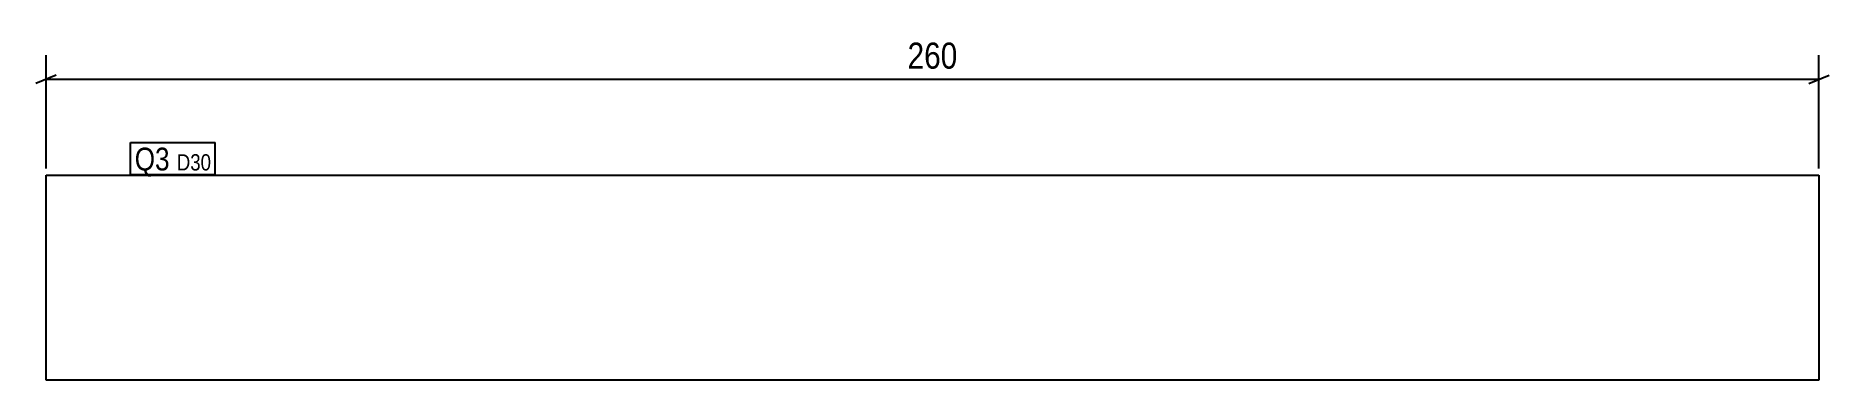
# Model space of a CAD drawing. Header units: millimetres. Extents: x 3 to 266, y 3 to 53.
import ezdxf

# ---------------------------------------------------------------- set-up
doc = ezdxf.new("R2010")
doc.units = ezdxf.units.MM
for name, color, linetype in [('MÅLSÆTNING', 7, 'Continuous'), ('STÅL', 7, 'Continuous'), ('TEKST', 7, 'Continuous')]:
    doc.layers.add(name, color=color, linetype=linetype)
doc.styles.add('Arial Narrow', font='ARIALN.TTF', dxfattribs={"height": 0.2})

msp = doc.modelspace()

# ---------------------------------------------------------------- linework, layer by layer
at = {"layer": 'MÅLSÆTNING', "color": 7, "linetype": 'Continuous'}
for p, q in [((4.5, 34), (4.5, 50.61)), ((264.5, 34), (264.5, 50.61)), ((6, 47.66), (3, 46.46)), ((263, 46.46), (266, 47.66)), ((4.5, 47.06), (264.5, 47.06))]:
    msp.add_line(p, q, dxfattribs=at)
at = {"layer": 'STÅL', "color": 2, "linetype": 'Continuous'}
for p, q in [((4.5, 33), (264.5, 33)), ((4.5, 3), (4.5, 33)), ((264.5, 33), (264.5, 3)), ((264.5, 3), (4.5, 3))]:
    msp.add_line(p, q, dxfattribs=at)

# ---------------------------------------------------------------- next in the draw order: wipeouts: each hides what was drawn before it
at = {"color": 0}
for points, layer in [([(138.96, 47.81), (138.96, 53.41), (130.04, 53.41), (130.04, 47.81)], 'MÅLSÆTNING'), ([(22.62, 33.7), (22.62, 37.2), (17.5, 37.2), (17.5, 33.7)], 'TEKST')]:
    msp.add_wipeout(points, dxfattribs=at).dxf.layer = layer

# ---------------------------------------------------------------- next in the draw order: texts
at = {"layer": 'MÅLSÆTNING', "color": 3, "style": 'Arial Narrow'}
msp.add_text('260', height=3.818, dxfattribs=at).set_placement((130.84, 48.61))

# ---------------------------------------------------------------- next in the draw order: wipeouts: each hides what was drawn before it
at = {"color": 0}
msp.add_wipeout([(22.62, 33.7), (22.62, 37.2), (17.5, 37.2), (17.5, 33.7)], dxfattribs=at).dxf.layer = 'TEKST'

# ---------------------------------------------------------------- next in the draw order: linework, layer by layer
at = {"layer": 'TEKST', "color": 7, "linetype": 'Continuous'}
for p, q in [((16.9, 37.8), (29.29, 37.8)), ((16.9, 33.1), (16.9, 37.8))]:
    msp.add_line(p, q, dxfattribs=at)

# ---------------------------------------------------------------- next in the draw order: wipeouts: each hides what was drawn before it
at = {"color": 0}
msp.add_wipeout([(28.69, 33.7), (28.69, 36.2), (23.67, 36.2), (23.67, 33.7)], dxfattribs=at).dxf.layer = 'TEKST'

# ---------------------------------------------------------------- next in the draw order: wipeouts: each hides what was drawn before it
msp.add_wipeout([(28.69, 33.7), (28.69, 36.2), (23.67, 36.2), (23.67, 33.7)], dxfattribs=at).dxf.layer = 'TEKST'

# ---------------------------------------------------------------- next in the draw order: linework, layer by layer
at = {"layer": 'TEKST', "color": 7, "linetype": 'Continuous'}
for p, q in [((29.29, 33.1), (29.29, 37.8)), ((16.9, 33.1), (29.29, 33.1))]:
    msp.add_line(p, q, dxfattribs=at)

# ---------------------------------------------------------------- next in the draw order: texts
at = {"layer": 'TEKST', "color": 3, "style": 'Arial Narrow'}
for s, height, p in [('Q3', 3.34, (17.5, 33.7)), ('D30', 2.386, (23.67, 33.7))]:
    msp.add_text(s, height=height, dxfattribs=at).set_placement(p)

doc.saveas('drawing.dxf')
